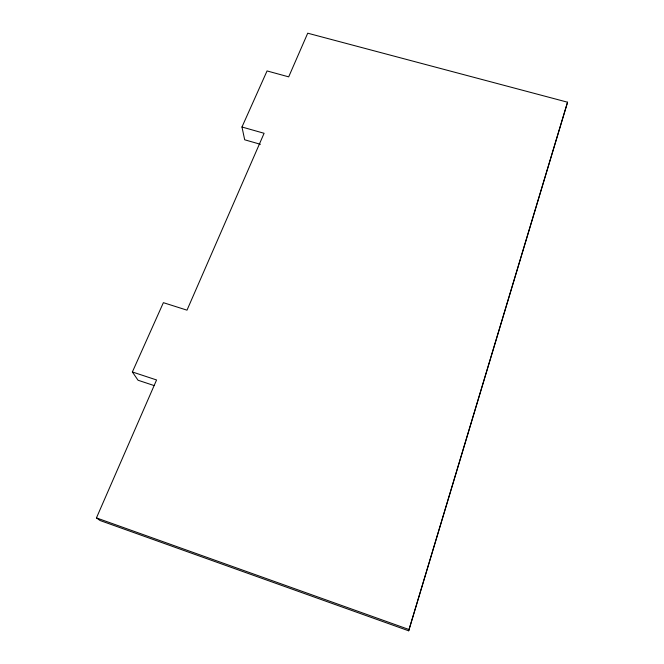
<?xml version="1.0" encoding="UTF-8"?>
<svg xmlns="http://www.w3.org/2000/svg" width="664" height="664" viewBox="0 0 664 664"><rect width="100%" height="100%" fill="white"/><g stroke="black" fill="none" stroke-linecap="round" stroke-linejoin="round"><path stroke-width="1" d="M241.97 127.007L264.098 133.29L186.999 310.163L163.377 302.668L132.368 371.973L156.571 379.966L96.446 517.895L100.065 520.518L408.667 630.8L567.554 102.206L307.722 33.2L288.691 76.858L267.053 70.94L241.97 127.007L244.684 139.789L260.429 144.295M408.667 630.8L567.554 102.206M154.114 385.568L138.046 380.24L132.368 371.973M96.446 517.895L409.273 629.621"/></g></svg>
